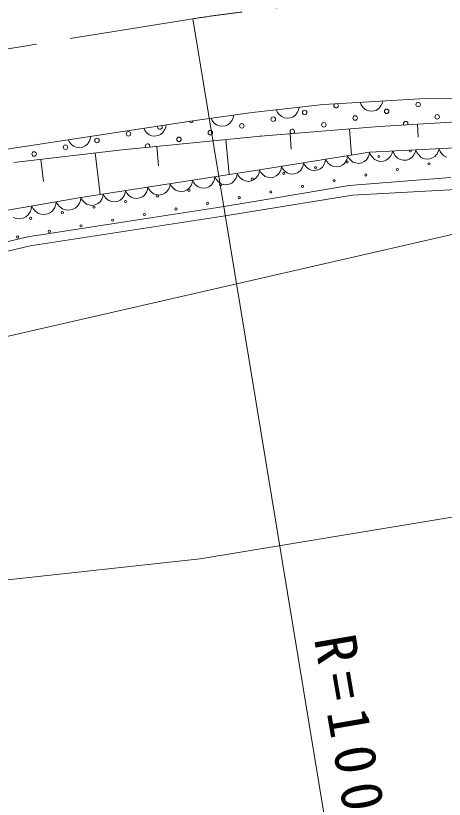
# Model space of a CAD drawing. Units: millimetres, scale not verified. Extents: x 40000 to 680000, y 20000 to 380000.
# Drawn here: x 286810 to 305664, y 273091 to 307578 of the extents above; entities that cross this region are included whole.
import ezdxf

# ---------------------------------------------------------------- set-up
doc = ezdxf.new("R2010")
doc.units = ezdxf.units.MM
doc.header["$LTSCALE"] = 1000
doc.linetypes.add('CHAIN', pattern=[18.5, 12, -1.5, 3.5, -1.5])
doc.layers.add('S-SUV', color=7, linetype='Continuous', lineweight=13)
doc.styles.add('ＭＳ ゴシック', font='')
doc.styles.get('ＭＳ ゴシック').set_extended_font_data('MS Gothic')

msp = doc.modelspace()

# ---------------------------------------------------------------- linework, layer by layer
at = {"layer": 'S-SUV', "linetype": 'CHAIN'}
msp.add_line((270949, 303601), (294603, 307444), dxfattribs=at)
at = {"layer": 'S-SUV'}
for p, q in [((294603, 307444), (301277, 266919)), ((300350, 303666), (304581, 303926)), ((304581, 303926), (310972, 303973)), ((297206, 303311), (300350, 303666)), ((299275, 303545), (299248, 303426)), ((302011, 303653), (301967, 303765)), ((302077, 303559), (302011, 303653)), ((302181, 303455), (302077, 303559)), ((302790, 303493), (302684, 303426)), ((302878, 303608), (302790, 303493)), ((302932, 303709), (302878, 303608)), ((302965, 303827), (302932, 303709)), ((294598, 302957), (297206, 303311)), ((296397, 303201), (296373, 303082)), ((298331, 303322), (298281, 303433)), ((298402, 303232), (298331, 303322)), ((298511, 303134), (298402, 303232)), ((299117, 303202), (299015, 303130)), ((299199, 303322), (299117, 303202)), ((299248, 303426), (299199, 303322)), ((302295, 303402), (302181, 303455)), ((302414, 303374), (302295, 303402)), ((302569, 303384), (302414, 303374)), ((302684, 303426), (302569, 303384)), ((284627, 301432), (294598, 302957)), ((295459, 302958), (295407, 303067)), ((295532, 302869), (295459, 302958)), ((295643, 302773), (295532, 302869)), ((296248, 302856), (296147, 302781)), ((296327, 302977), (296248, 302856)), ((296373, 303082), (296327, 302977)), ((298627, 303087), (298511, 303134)), ((298748, 303065), (298627, 303087)), ((298902, 303082), (298748, 303065)), ((299015, 303130), (298902, 303082)), ((309554, 303099), (302793, 302697)), ((292496, 302519), (292442, 302627)), ((292570, 302432), (292496, 302519)), ((293363, 302553), (293286, 302430)), ((293408, 302658), (293363, 302553)), ((293430, 302778), (293408, 302658)), ((295760, 302729), (295643, 302773)), ((295881, 302710), (295760, 302729)), ((296035, 302731), (295881, 302710)), ((296147, 302781), (296035, 302731)), ((302793, 302697), (297572, 302271)), ((301488, 302590), (301581, 301446)), ((304483, 302797), (304516, 302239)), ((289172, 302011), (289118, 302119)), ((290084, 302150), (290040, 302045)), ((290106, 302270), (290084, 302150)), ((297572, 302271), (291497, 301680)), ((292683, 302338), (292570, 302432)), ((292801, 302295), (292683, 302338)), ((292922, 302278), (292801, 302295)), ((293076, 302302), (292922, 302278)), ((293187, 302354), (293076, 302302)), ((293286, 302430), (293187, 302354)), ((296053, 302123), (296203, 300582)), ((298877, 302378), (298932, 301701)), ((289246, 301923), (289172, 302011)), ((289359, 301829), (289246, 301923)), ((289477, 301787), (289359, 301829)), ((289599, 301770), (289477, 301787)), ((289752, 301793), (289599, 301770)), ((289863, 301846), (289752, 301793)), ((289962, 301921), (289863, 301846)), ((290040, 302045), (289962, 301921)), ((293016, 301828), (293099, 300972)), ((302375, 301575), (310536, 301969)), ((291497, 301680), (286722, 301113)), ((290303, 301538), (290521, 299707)), ((297538, 300787), (302375, 301575)), ((302315, 301354), (302355, 301458)), ((302355, 301458), (302375, 301575)), ((302375, 301575), (302419, 301460)), ((302419, 301460), (302485, 301363)), ((303306, 301403), (303360, 301505)), ((303360, 301505), (303395, 301625)), ((303395, 301625), (303439, 301509)), ((303439, 301509), (303505, 301413)), ((304233, 301335), (304327, 301452)), ((304327, 301452), (304380, 301554)), ((304380, 301554), (304416, 301674)), ((304416, 301674), (304460, 301558)), ((304460, 301558), (304526, 301462)), ((304526, 301462), (304630, 301354)), ((305253, 301384), (305347, 301501)), ((305347, 301501), (305401, 301604)), ((305401, 301604), (305436, 301723)), ((305436, 301723), (305480, 301608)), ((305480, 301608), (305546, 301511)), ((305546, 301511), (305650, 301404)), ((287916, 301255), (288031, 300288)), ((299452, 300985), (299473, 301102)), ((299473, 301102), (299527, 300997)), ((300379, 301039), (300420, 301143)), ((300420, 301143), (300440, 301260)), ((300440, 301260), (300495, 301155)), ((300495, 301155), (300568, 301070)), ((301270, 301075), (301347, 301197)), ((301347, 301197), (301387, 301300)), ((301387, 301300), (301408, 301418)), ((301408, 301418), (301462, 301312)), ((301462, 301312), (301536, 301227)), ((301536, 301227), (301647, 301136)), ((301647, 301136), (301763, 301096)), ((301763, 301096), (301883, 301078)), ((301883, 301078), (302033, 301102)), ((302033, 301102), (302141, 301157)), ((302141, 301157), (302238, 301233)), ((302238, 301233), (302315, 301354)), ((302485, 301363), (302590, 301256)), ((302590, 301256), (302705, 301200)), ((302705, 301200), (302827, 301168)), ((302827, 301168), (302985, 301175)), ((302985, 301175), (303103, 301219)), ((303103, 301219), (303212, 301286)), ((303212, 301286), (303306, 301403)), ((303505, 301413), (303610, 301305)), ((303610, 301305), (303725, 301249)), ((303725, 301249), (303847, 301217)), ((303847, 301217), (304005, 301225)), ((304005, 301225), (304123, 301269)), ((304123, 301269), (304233, 301335)), ((304630, 301354), (304746, 301299)), ((304746, 301299), (304867, 301266)), ((304867, 301266), (305025, 301274)), ((305025, 301274), (305143, 301318)), ((305143, 301318), (305253, 301384)), ((305650, 301404), (305766, 301348)), ((289679, 299577), (297538, 300787)), ((297516, 300668), (297538, 300787)), ((297538, 300787), (297592, 300682)), ((298444, 300724), (298485, 300827)), ((298485, 300827), (298505, 300945)), ((298505, 300945), (298560, 300840)), ((298560, 300840), (298633, 300755)), ((298633, 300755), (298745, 300664)), ((299238, 300684), (299335, 300760)), ((299335, 300760), (299412, 300882)), ((299412, 300882), (299452, 300985)), ((299527, 300997), (299601, 300912)), ((299601, 300912), (299712, 300821)), ((299712, 300821), (299828, 300780)), ((299828, 300780), (299948, 300763)), ((299948, 300763), (300098, 300787)), ((300098, 300787), (300205, 300842)), ((300205, 300842), (300302, 300917)), ((300302, 300917), (300379, 301039)), ((300568, 301070), (300680, 300979)), ((300680, 300979), (300796, 300938)), ((300796, 300938), (300915, 300920)), ((300915, 300920), (301065, 300945)), ((301065, 300945), (301173, 301000)), ((301173, 301000), (301270, 301075)), ((295551, 300366), (295573, 300485)), ((295573, 300485), (295627, 300378)), ((296413, 300290), (296492, 300413)), ((296492, 300413), (296533, 300517)), ((296533, 300517), (296555, 300636)), ((296555, 300636), (296610, 300529)), ((296610, 300529), (296683, 300442)), ((296683, 300442), (296796, 300349)), ((297296, 300365), (297395, 300441)), ((297395, 300441), (297474, 300564)), ((297474, 300564), (297516, 300668)), ((297592, 300682), (297666, 300597)), ((297666, 300597), (297777, 300506)), ((297777, 300506), (297893, 300465)), ((297893, 300465), (298013, 300448)), ((298013, 300448), (298163, 300472)), ((298163, 300472), (298270, 300527)), ((298270, 300527), (298367, 300602)), ((298367, 300602), (298444, 300724)), ((298745, 300664), (298861, 300623)), ((298861, 300623), (298980, 300605)), ((298980, 300605), (299130, 300630)), ((299130, 300630), (299238, 300684)), ((305953, 300462), (304637, 300352)), ((293545, 299959), (293586, 300063)), ((293586, 300063), (293608, 300182)), ((293608, 300182), (293663, 300075)), ((293663, 300075), (293736, 299988)), ((294448, 299987), (294527, 300110)), ((294527, 300110), (294569, 300215)), ((294569, 300215), (294591, 300334)), ((294591, 300334), (294645, 300226)), ((294645, 300226), (294719, 300140)), ((294719, 300140), (294831, 300046)), ((294831, 300046), (294948, 300004)), ((295222, 300008), (295331, 300063)), ((295331, 300063), (295430, 300139)), ((295430, 300139), (295509, 300261)), ((295509, 300261), (295551, 300366)), ((295627, 300378), (295701, 300291)), ((295701, 300291), (295813, 300198)), ((295813, 300198), (295930, 300155)), ((295930, 300155), (296052, 300136)), ((296052, 300136), (296204, 300160)), ((296204, 300160), (296314, 300214)), ((296314, 300214), (296413, 300290)), ((296796, 300349), (296913, 300306)), ((296913, 300306), (297034, 300287)), ((297034, 300287), (297186, 300311)), ((297186, 300311), (297296, 300365)), ((301486, 300108), (298090, 299533)), ((304637, 300352), (301486, 300108)), ((313519, 300342), (301625, 299674)), ((290639, 299610), (290661, 299729)), ((290661, 299729), (290716, 299621)), ((291580, 299656), (291622, 299761)), ((291622, 299761), (291644, 299880)), ((291644, 299880), (291698, 299773)), ((291698, 299773), (291772, 299686)), ((292483, 299685), (292562, 299808)), ((292562, 299808), (292604, 299912)), ((292604, 299912), (292626, 300031)), ((292626, 300031), (292680, 299924)), ((292680, 299924), (292754, 299837)), ((292754, 299837), (292866, 299744)), ((292866, 299744), (292983, 299702)), ((292983, 299702), (293105, 299682)), ((293105, 299682), (293257, 299706)), ((293257, 299706), (293367, 299761)), ((293367, 299761), (293466, 299836)), ((293466, 299836), (293545, 299959)), ((293736, 299988), (293849, 299895)), ((293849, 299895), (293966, 299853)), ((293966, 299853), (294087, 299834)), ((294087, 299834), (294239, 299857)), ((294239, 299857), (294349, 299912)), ((294349, 299912), (294448, 299987)), ((294948, 300004), (295069, 299985)), ((295069, 299985), (295222, 300008)), ((285353, 298821), (289679, 299577)), ((288576, 299256), (288597, 299388)), ((288597, 299388), (288660, 299271)), ((289614, 299329), (289657, 299446)), ((289657, 299446), (289679, 299577)), ((289679, 299577), (289733, 299470)), ((289733, 299470), (289807, 299383)), ((289807, 299383), (289919, 299290)), ((290420, 299307), (290519, 299382)), ((290519, 299382), (290598, 299505)), ((290598, 299505), (290639, 299610)), ((290716, 299621), (290789, 299535)), ((290789, 299535), (290902, 299441)), ((290902, 299441), (291019, 299399)), ((291019, 299399), (291140, 299380)), ((291140, 299380), (291292, 299403)), ((291292, 299403), (291402, 299458)), ((291402, 299458), (291501, 299534)), ((291501, 299534), (291580, 299656)), ((291772, 299686), (291884, 299593)), ((291884, 299593), (292001, 299550)), ((292001, 299550), (292122, 299531)), ((292122, 299531), (292274, 299555)), ((292274, 299555), (292384, 299609)), ((292384, 299609), (292483, 299685)), ((298090, 299533), (295701, 299139)), ((301625, 299674), (296030, 298765)), ((287451, 298951), (287494, 299067)), ((287494, 299067), (287516, 299199)), ((287516, 299199), (287578, 299082)), ((287578, 299082), (287662, 298988)), ((288448, 299003), (288532, 299140)), ((288532, 299140), (288576, 299256)), ((288660, 299271), (288743, 299177)), ((288743, 299177), (288869, 299076)), ((288869, 299076), (289000, 299032)), ((289000, 299032), (289134, 299014)), ((289134, 299014), (289301, 299043)), ((289301, 299043), (289421, 299106)), ((289421, 299106), (289529, 299192)), ((289529, 299192), (289614, 299329)), ((289919, 299290), (290036, 299248)), ((290036, 299248), (290158, 299229)), ((290158, 299229), (290310, 299252)), ((290310, 299252), (290420, 299307)), ((295701, 299139), (292849, 298690)), ((285106, 293161), (309228, 298687)), ((286706, 298698), (286837, 298654)), ((286971, 298636), (287138, 298665)), ((287138, 298665), (287258, 298728)), ((287258, 298728), (287366, 298814)), ((292849, 298690), (287347, 297852)), ((287366, 298814), (287451, 298951)), ((296030, 298765), (287440, 297453)), ((287662, 298988), (287788, 298887)), ((287788, 298887), (287918, 298843)), ((287918, 298843), (288052, 298825)), ((288052, 298825), (288220, 298854)), ((288220, 298854), (288340, 298917)), ((288340, 298917), (288448, 299003)), ((286837, 298654), (286971, 298636)), ((287347, 297852), (272471, 294247)), ((287440, 297453), (272537, 293833)), ((294922, 283681), (318325, 287543)), ((282315, 282306), (294922, 283681))]:
    msp.add_line(p, q, dxfattribs=at)
for centre, radius in [((304511, 303666), 99.5), ((299523, 303320), 99.5), ((301745, 303073), 99.5), ((303128, 303370), 99.5), ((305350, 303123), 99.5), ((296757, 302728), 99.5), ((298140, 303024), 99.5), ((300362, 302777), 99.5), ((291769, 302382), 99.5), ((295374, 302431), 99.5), ((290386, 302086), 99.5), ((293991, 302135), 99.5), ((289003, 301789), 99.5), ((287620, 301493), 99.5), ((302783, 301382), 49.7), ((301391, 301134), 49.7), ((304996, 301058), 49.7), ((299999, 300887), 49.7), ((303603, 300810), 49.7), ((297214, 300391), 49.7), ((298606, 300639), 49.7), ((302211, 300562), 49.7), ((295822, 300143), 49.7), ((299426, 300066), 49.7), ((300819, 300314), 49.7), ((293037, 299647), 49.7), ((294429, 299895), 49.7), ((298034, 299819), 49.7), ((291645, 299399), 49.7), ((295249, 299323), 49.7), ((296642, 299571), 49.7), ((290252, 299152), 49.7), ((293857, 299075), 49.7), ((287468, 298656), 49.7), ((288860, 298904), 49.7), ((292465, 298827), 49.7), ((289680, 298331), 49.7), ((291073, 298579), 49.7), ((288288, 298084), 49.7), ((286896, 297836), 49.7)]:
    msp.add_circle(centre, radius, dxfattribs=at)
at = {"layer": 'S-SUV', "linetype": 'CHAIN'}
msp.add_arc((309314, 208532), 100000, 65.414, 98.45932, dxfattribs=at)
at = {"layer": 'S-SUV'}
for centre, radius, start, end in [((300905, 303617), 99.5, 126.7659, 60.2681), ((294535, 302975), 99.5, 204.5558, 352.4806), ((303967, 302826), 99.5, 326.411, 220.3932), ((293152, 302678), 99.5, 153.9864, 43.4058), ((298979, 302481), 99.5, 292.832, 256.4864), ((297597, 302184), 99.5, 67.4474, 122.4385), ((292609, 301839), 99.5, 335.3398, 215.7723), ((304176, 301630), 49.7, 142.7568, 42.7711)]:
    msp.add_arc(centre, radius, start, end, dxfattribs=at)

# ---------------------------------------------------------------- texts
at = {"layer": 'S-SUV', "insert": (299901, 280165), "char_height": 1833, "attachment_point": 7, "rotation": 279.8, "style": 'ＭＳ ゴシック'}
msp.add_mtext('\\T1.32;R=100', dxfattribs=at)

doc.saveas('drawing.dxf')
